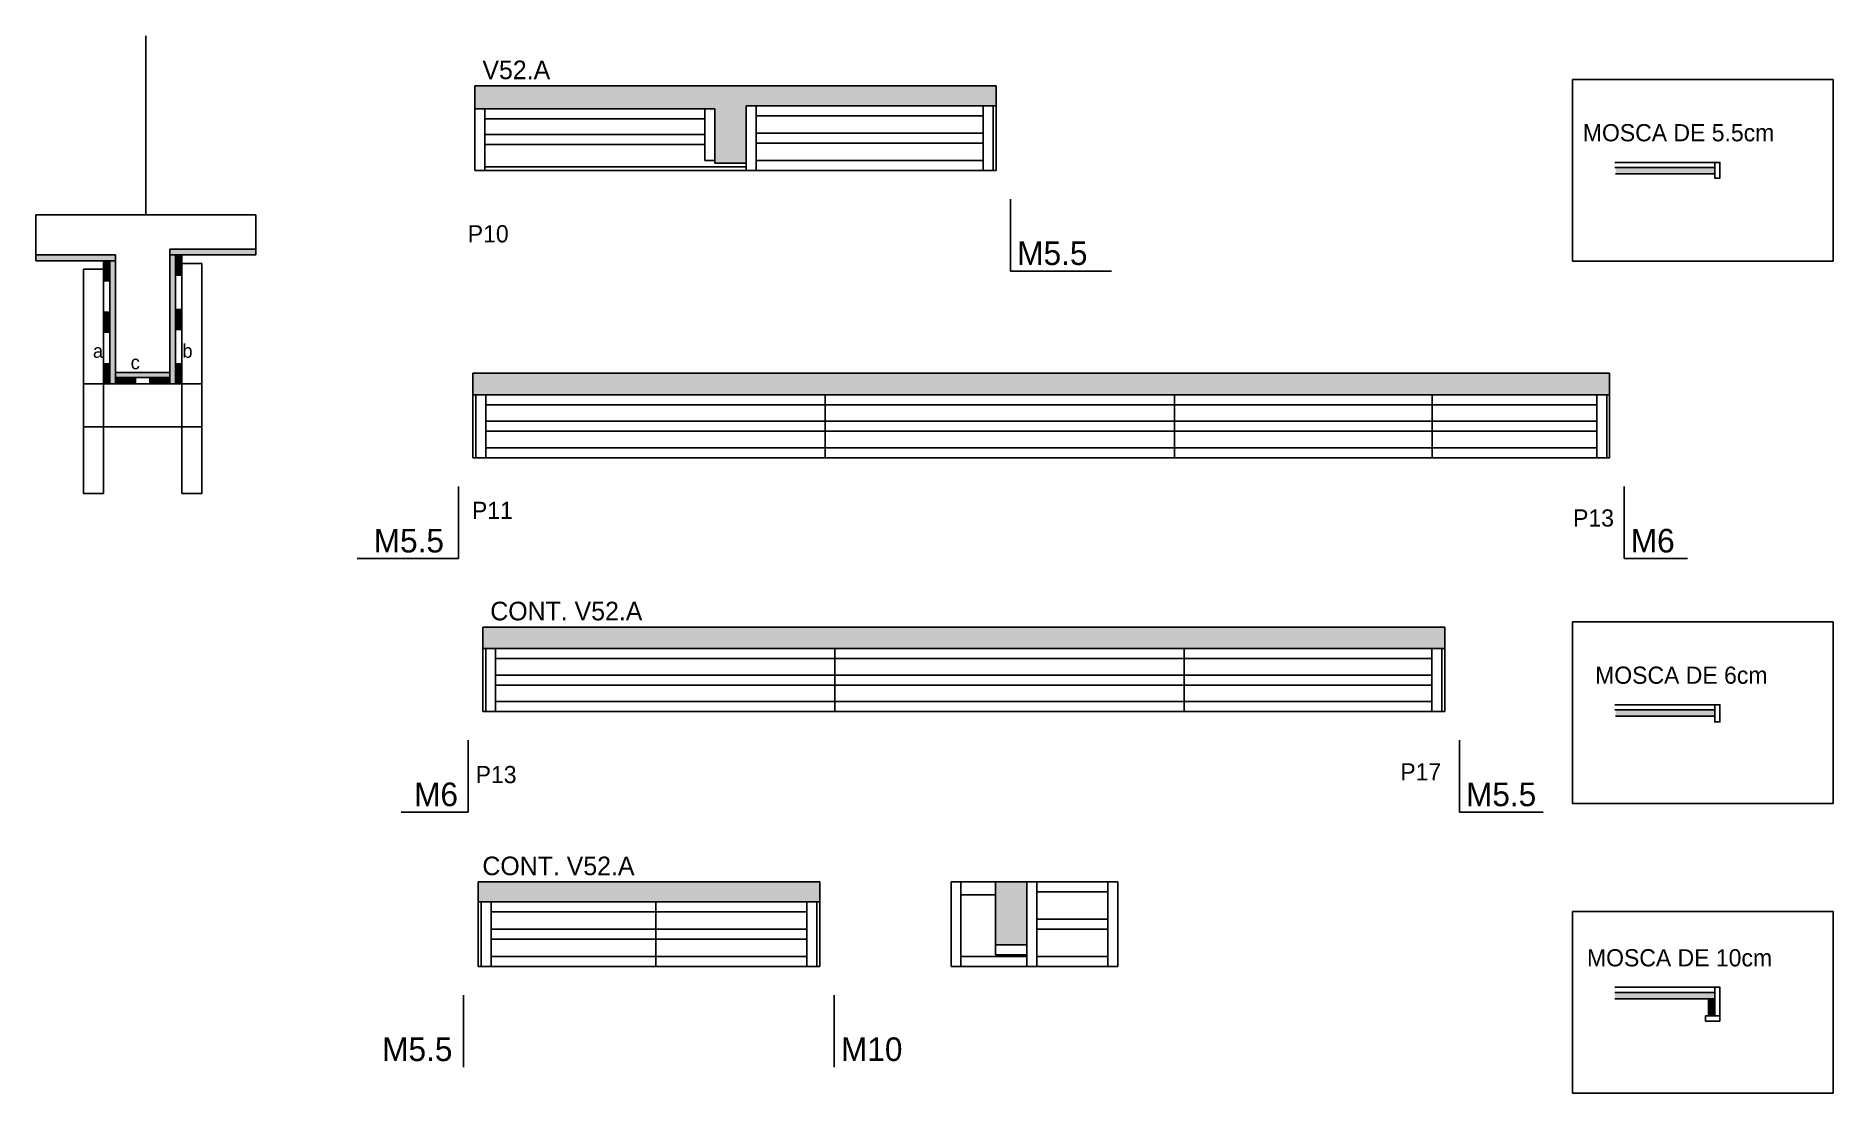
# Model space of a CAD drawing. Header units: metres. Extents: x 2715 to 8725, y 7639 to 9542.
# Drawn here: x 7469 to 8725, y 8803 to 9542 of the extents above.
import ezdxf

# ---------------------------------------------------------------- set-up
doc = ezdxf.new("R2010")
doc.units = ezdxf.units.M
for name, color, linetype in [('5', 7, 'Continuous'), ('CONCRETO', 7, 'Continuous'), ('COTA', 7, 'Continuous'), ('Cotas', 7, 'Continuous'), ('detalhes', 7, 'Continuous'), ('Hachura', 7, 'Continuous'), ('Madeira', 7, 'Continuous'), ('NOMENCLATURA', 7, 'Continuous'), ('Painéis', 7, 'Continuous'), ('SARR_2.2x7', 7, 'Continuous'), ('SARR_3.5x7', 7, 'Continuous'), ('TEXTO PILAR', 7, 'Continuous'), ('Texto Seção', 7, 'Continuous')]:
    doc.layers.add(name, color=color, linetype=linetype)

msp = doc.modelspace()

# ---------------------------------------------------------------- hatches: boundary and pattern name
at = {"layer": 'COTA'}
h = msp.add_hatch(color=7, dxfattribs=at)
h.dxf.hatch_style = 1
h.paths.add_polyline_path([(7965.5, 9452.8), (7965.5, 9492.8), (7965.5, 9492.8), (8140, 9492.8), (8140, 9492.8), (8140, 9506.8), (8140, 9506.8), (7776, 9506.8), (7776, 9506.8), (7776, 9490.8), (7776, 9490.8), (7943.5, 9490.8), (7943.5, 9490.8), (7943.5, 9452.8), (7943.5, 9452.8), (7965.5, 9452.8)])
h = msp.add_hatch(color=7, dxfattribs=at)
h.dxf.hatch_style = 1
h.paths.add_polyline_path([(8568.6, 9291.1), (8568.6, 9306.1), (8568.6, 9306.1), (7774.6, 9306.1), (7774.6, 9306.1), (7774.6, 9291.1), (7774.6, 9291.1), (8568.6, 9291.1)])
h = msp.add_hatch(color=7, dxfattribs=at)
h.dxf.hatch_style = 1
h.paths.add_polyline_path([(8453.5, 9113.8), (8453.5, 9128.8), (8453.5, 9128.8), (7781.5, 9128.8), (7781.5, 9128.8), (7781.5, 9113.8), (7781.5, 9113.8), (8453.5, 9113.8)])
h = msp.add_hatch(color=7, dxfattribs=at)
h.dxf.hatch_style = 1
h.paths.add_polyline_path([(8016.8, 8936.8), (8016.8, 8950.8), (8016.8, 8950.8), (7778.3, 8950.8), (7778.3, 8950.8), (7778.3, 8936.8), (7778.3, 8936.8), (8016.8, 8936.8), (8016.8, 8936.8)])
h = msp.add_hatch(color=7, dxfattribs=at)
h.dxf.hatch_style = 1
h.paths.add_polyline_path([(8161.6, 8906.8), (8161.6, 8950.8), (8161.6, 8950.8), (8139.6, 8950.8), (8139.6, 8950.8), (8139.6, 8906.8), (8139.6, 8906.8), (8161.6, 8906.8), (8161.6, 8906.8)])
at = {"layer": 'Hachura'}
h = msp.add_hatch(color=7, dxfattribs=at)
h.dxf.hatch_style = 1
h.paths.add_polyline_path([(8572.8, 9449.8), (8572.8, 9445.4), (8572.8, 9445.4), (8642.1, 9445.4), (8642.1, 9445.4), (8642.1, 9449.8), (8642.1, 9449.8), (8572.8, 9449.8)])
h = msp.add_hatch(color=7, dxfattribs=at)
h.dxf.hatch_style = 1
h.paths.add_polyline_path([(7622.9, 9388.7), (7622.9, 9392.7), (7622.9, 9392.7), (7562.9, 9392.7), (7562.9, 9392.7), (7562.9, 9388.7), (7562.9, 9388.7), (7622.9, 9388.7)])
h = msp.add_hatch(color=7, dxfattribs=at)
h.dxf.hatch_style = 1
h.paths.add_polyline_path([(7524.9, 9384.7), (7524.9, 9388.7), (7524.9, 9388.7), (7469.3, 9388.7), (7469.3, 9388.7), (7469.3, 9384.7), (7469.3, 9384.7), (7524.9, 9384.7)])
h = msp.add_hatch(color=7, dxfattribs=at)
h.dxf.hatch_style = 1
h.paths.add_polyline_path([(7516.5, 9370.7), (7520.9, 9370.7), (7520.9, 9370.7), (7520.9, 9384.7), (7520.9, 9384.7), (7516.5, 9384.7), (7516.5, 9384.7), (7516.5, 9370.7)])
h = msp.add_hatch(color=7, dxfattribs=at)
h.dxf.hatch_style = 1
h.paths.add_polyline_path([(7520.9, 9384.7), (7524.9, 9384.7), (7524.9, 9384.7), (7524.9, 9298.7), (7524.9, 9298.7), (7520.9, 9298.7), (7520.9, 9298.7), (7520.9, 9384.7)])
h = msp.add_hatch(color=7, dxfattribs=at)
h.dxf.hatch_style = 1
h.paths.add_polyline_path([(7566.9, 9388.7), (7562.9, 9388.7), (7562.9, 9388.7), (7562.9, 9298.7), (7562.9, 9298.7), (7566.9, 9298.7), (7566.9, 9298.7), (7566.9, 9388.7)])
h = msp.add_hatch(color=7, dxfattribs=at)
h.dxf.hatch_style = 1
h.paths.add_polyline_path([(7566.9, 9374.7), (7571.3, 9374.7), (7571.3, 9374.7), (7571.3, 9388.7), (7571.3, 9388.7), (7566.9, 9388.7), (7566.9, 9388.7), (7566.9, 9374.7)])
h = msp.add_hatch(color=7, dxfattribs=at)
h.dxf.hatch_style = 1
h.paths.add_polyline_path([(7516.5, 9334.7), (7520.9, 9334.7), (7520.9, 9334.7), (7520.9, 9348.7), (7520.9, 9348.7), (7516.5, 9348.7), (7516.5, 9348.7), (7516.5, 9334.7)])
h = msp.add_hatch(color=7, dxfattribs=at)
h.dxf.hatch_style = 1
h.paths.add_polyline_path([(7566.9, 9336.7), (7571.3, 9336.7), (7571.3, 9336.7), (7571.3, 9350.7), (7571.3, 9350.7), (7566.9, 9350.7), (7566.9, 9350.7), (7566.9, 9336.7)])
h = msp.add_hatch(color=7, dxfattribs=at)
h.dxf.hatch_style = 1
h.paths.add_polyline_path([(7516.5, 9298.7), (7520.9, 9298.7), (7520.9, 9298.7), (7520.9, 9312.7), (7520.9, 9312.7), (7516.5, 9312.7), (7516.5, 9312.7), (7516.5, 9298.7)])
h = msp.add_hatch(color=7, dxfattribs=at)
h.dxf.hatch_style = 1
h.paths.add_polyline_path([(7562.9, 9303.1), (7562.9, 9306.7), (7562.9, 9306.7), (7524.9, 9306.7), (7524.9, 9306.7), (7524.9, 9303.1), (7524.9, 9303.1), (7562.9, 9303.1)])
h = msp.add_hatch(color=7, dxfattribs=at)
h.dxf.hatch_style = 1
h.paths.add_polyline_path([(7524.9, 9298.7), (7524.9, 9303.1), (7524.9, 9303.1), (7538.9, 9303.1), (7538.9, 9303.1), (7538.9, 9298.7), (7538.9, 9298.7), (7524.9, 9298.7)])
h = msp.add_hatch(color=7, dxfattribs=at)
h.dxf.hatch_style = 1
h.paths.add_polyline_path([(7562.9, 9298.7), (7562.9, 9303.1), (7562.9, 9303.1), (7548.9, 9303.1), (7548.9, 9303.1), (7548.9, 9298.7), (7548.9, 9298.7), (7562.9, 9298.7)])
h = msp.add_hatch(color=7, dxfattribs=at)
h.dxf.hatch_style = 1
h.paths.add_polyline_path([(7566.9, 9298.7), (7571.3, 9298.7), (7571.3, 9298.7), (7571.3, 9312.7), (7571.3, 9312.7), (7566.9, 9312.7), (7566.9, 9312.7), (7566.9, 9298.7)])
h = msp.add_hatch(color=7, dxfattribs=at)
h.dxf.hatch_style = 1
h.paths.add_polyline_path([(8572.8, 9071), (8572.8, 9066.6), (8572.8, 9066.6), (8642.1, 9066.6), (8642.1, 9066.6), (8642.1, 9071), (8642.1, 9071), (8572.8, 9071)])
h = msp.add_hatch(color=7, dxfattribs=at)
h.dxf.hatch_style = 1
h.paths.add_polyline_path([(8572.3, 8873.6), (8572.3, 8869.2), (8572.3, 8869.2), (8642.1, 8869.2), (8642.1, 8869.2), (8642.1, 8873.6), (8642.1, 8873.6), (8572.3, 8873.6)])
h = msp.add_hatch(color=7, dxfattribs=at)
h.dxf.hatch_style = 1
h.paths.add_polyline_path([(8642.1, 8869.2), (8637.7, 8869.2), (8637.7, 8869.2), (8637.7, 8857.2), (8637.7, 8857.2), (8642.1, 8857.2), (8642.1, 8857.2), (8642.1, 8869.2)])

# ---------------------------------------------------------------- linework, layer by layer
at = {"layer": 'CONCRETO', "color": 7, "lineweight": 25}
msp.add_lwpolyline([(7469.3, 9388.7), (7469.3, 9416.7), (7622.9, 9416.7), (7622.9, 9392.7), (7562.9, 9392.7), (7562.9, 9306.7), (7524.9, 9306.7), (7524.9, 9388.7)], close=True, dxfattribs=at)
at = {"layer": 'COTA', "color": 7, "lineweight": 25}
for p, q in [((7776, 9490.8), (7776, 9506.8)), ((7776, 9506.8), (8140, 9506.8)), ((8140, 9506.8), (8140, 9492.8)), ((7936.5, 9454.8), (7943.5, 9454.8)), ((7774.6, 9291.1), (7774.6, 9306.1)), ((7774.6, 9306.1), (8568.6, 9306.1)), ((8568.6, 9306.1), (8568.6, 9291.1)), ((7781.5, 9113.8), (7781.5, 9128.8)), ((7781.5, 9128.8), (8453.5, 9128.8)), ((8453.5, 9128.8), (8453.5, 9113.8)), ((7778.3, 8950.8), (7778.3, 8936.8)), ((8016.8, 8950.8), (7778.3, 8950.8)), ((8016.8, 8950.8), (8016.8, 8936.8)), ((8139.6, 8950.8), (8161.6, 8950.8))]:
    msp.add_line(p, q, dxfattribs=at)
at = {"layer": 'Cotas', "color": 7, "lineweight": 25}
for points in [[(8542.7, 9511.2), (8724.7, 9511.2), (8724.7, 9384.4), (8542.7, 9384.4)], [(8542.7, 9132.4), (8724.7, 9132.4), (8724.7, 9005.5), (8542.7, 9005.5)], [(8542.7, 8930.2), (8724.7, 8930.2), (8724.7, 8803.3), (8542.7, 8803.3)]]:
    msp.add_lwpolyline(points, close=True, dxfattribs=at)
at = {"layer": 'Defpoints', "color": 7, "lineweight": 25}
msp.add_line((7546.1, 9416.7), (7546.1, 9541.7), dxfattribs=at)
at = {"layer": 'Madeira', "color": 7, "lineweight": 25}
for p, q in [((8572.8, 9449.8), (8642.1, 9449.8)), ((8642.1, 9445.4), (8572.8, 9445.4)), ((8642.1, 9449.8), (8642.1, 9445.4)), ((8572.8, 9071), (8642.1, 9071)), ((8642.1, 9066.6), (8572.8, 9066.6)), ((8642.1, 9071), (8642.1, 9066.6)), ((8572.3, 8873.6), (8642.1, 8873.6)), ((8642.1, 8869.2), (8572.3, 8869.2)), ((8642.1, 8873.6), (8642.1, 8869.2))]:
    msp.add_line(p, q, dxfattribs=at)
for points in [[(7516.5, 9370.7), (7520.9, 9370.7), (7520.9, 9384.7), (7516.5, 9384.7)], [(7566.9, 9374.7), (7571.3, 9374.7), (7571.3, 9388.7), (7566.9, 9388.7)], [(7516.5, 9334.7), (7520.9, 9334.7), (7520.9, 9348.7), (7516.5, 9348.7)], [(7566.9, 9336.7), (7571.3, 9336.7), (7571.3, 9350.7), (7566.9, 9350.7)], [(7516.5, 9298.7), (7520.9, 9298.7), (7520.9, 9312.7), (7516.5, 9312.7)], [(7524.9, 9298.7), (7524.9, 9303.1), (7538.9, 9303.1), (7538.9, 9298.7)], [(7562.9, 9298.7), (7562.9, 9303.1), (7548.9, 9303.1), (7548.9, 9298.7)], [(7566.9, 9298.7), (7571.3, 9298.7), (7571.3, 9312.7), (7566.9, 9312.7)], [(8642.1, 8869.2), (8642.1, 8857.2), (8637.7, 8857.2), (8637.7, 8869.2)]]:
    msp.add_lwpolyline(points, close=True, dxfattribs=at)
at = {"layer": 'NOMENCLATURA', "color": 7, "lineweight": 25}
for p, q in [((8150.2, 9377.5), (8150.2, 9427.8)), ((8220.7, 9377.5), (8150.2, 9377.5)), ((7764.4, 9176.7), (7764.4, 9227.1)), ((8578.8, 9176.7), (8578.8, 9227.1)), ((7764.4, 9176.7), (7693.8, 9176.7)), ((8623.1, 9176.7), (8578.8, 9176.7)), ((7771.3, 8999.5), (7771.3, 9049.9)), ((8463.7, 8999.5), (8463.7, 9049.9)), ((7771.3, 8999.5), (7724.4, 8999.5)), ((8522.1, 8999.5), (8463.7, 8999.5)), ((7768.1, 8821.5), (7768.1, 8871.8)), ((8027, 8821.5), (8027, 8871.8))]:
    msp.add_line(p, q, dxfattribs=at)
at = {"layer": 'Painéis', "color": 7, "lineweight": 25}
for p, q in [((7776, 9490.8), (7943.5, 9490.8)), ((7776, 9447.8), (7776, 9490.8)), ((7943.5, 9452.8), (7943.5, 9490.8)), ((7965.5, 9492.8), (8140, 9492.8)), ((7965.5, 9447.8), (7965.5, 9492.8)), ((8138, 9447.8), (8138, 9492.8)), ((8140, 9447.8), (8140, 9492.8)), ((8642.1, 9453.4), (8572.2, 9453.4)), ((7776, 9447.8), (7965.5, 9447.8)), ((7965.5, 9452.8), (7943.5, 9452.8)), ((7965.5, 9447.8), (7965.5, 9452.8)), ((7965.5, 9447.8), (8140, 9447.8)), ((8642.1, 9449.8), (8572.2, 9449.8)), ((7774.6, 9291.1), (8568.6, 9291.1)), ((7774.6, 9247.1), (7774.6, 9291.1)), ((7776.6, 9247.1), (7776.6, 9291.1)), ((8020.6, 9247.1), (8020.6, 9291.1)), ((8264.6, 9247.1), (8264.6, 9291.1)), ((8444.6, 9247.1), (8444.6, 9291.1)), ((8566.6, 9247.1), (8566.6, 9291.1)), ((8568.6, 9247.1), (8568.6, 9291.1)), ((7774.6, 9247.1), (8568.6, 9247.1)), ((7781.5, 9113.8), (8453.5, 9113.8)), ((7781.5, 9069.8), (7781.5, 9113.8)), ((7783.5, 9069.8), (7783.5, 9113.8)), ((8027.5, 9069.8), (8027.5, 9113.8)), ((8271.5, 9069.8), (8271.5, 9113.8)), ((8271.5, 9069.8), (8271.5, 9113.8)), ((8451.5, 9069.8), (8451.5, 9113.8)), ((8453.5, 9069.8), (8453.5, 9113.8)), ((7781.5, 9069.8), (8453.5, 9069.8)), ((8642.1, 9074.6), (8572.2, 9074.6)), ((8642.1, 9071), (8572.2, 9071)), ((8108.6, 8950.8), (8139.6, 8950.8)), ((8108.6, 8891.8), (8108.6, 8950.8)), ((8139.6, 8906.8), (8139.6, 8950.8)), ((8161.6, 8950.8), (8225.1, 8950.8)), ((8161.6, 8891.8), (8161.6, 8950.8)), ((8225.1, 8891.8), (8225.1, 8950.8)), ((7778.3, 8936.8), (8016.8, 8936.8)), ((7778.3, 8891.8), (7778.3, 8936.8)), ((7780.3, 8891.8), (7780.3, 8936.8)), ((7902.3, 8891.8), (7902.3, 8936.8)), ((8014.8, 8891.8), (8014.8, 8936.8)), ((8016.8, 8891.8), (8016.8, 8936.8)), ((8161.6, 8906.8), (8139.6, 8906.8)), ((8161.6, 8891.8), (8161.6, 8906.8)), ((7778.3, 8891.8), (8016.8, 8891.8)), ((8108.6, 8891.8), (8161.6, 8891.8)), ((8161.6, 8891.8), (8225.1, 8891.8)), ((8642.1, 8877.2), (8572.2, 8877.2)), ((8642.1, 8873.6), (8572.2, 8873.6))]:
    msp.add_line(p, q, dxfattribs=at)
for points in [[(8642.1, 9453.4), (8645.7, 9453.4), (8645.7, 9442.4), (8642.1, 9442.4)], [(7622.9, 9388.7), (7622.9, 9392.7), (7562.9, 9392.7), (7562.9, 9388.7)], [(7524.9, 9384.7), (7524.9, 9388.7), (7469.3, 9388.7), (7469.3, 9384.7)], [(7520.9, 9384.7), (7524.9, 9384.7), (7524.9, 9298.7), (7520.9, 9298.7)], [(7566.9, 9388.7), (7562.9, 9388.7), (7562.9, 9298.7), (7566.9, 9298.7)], [(7562.9, 9303.1), (7562.9, 9306.7), (7524.9, 9306.7), (7524.9, 9303.1)], [(8642.1, 9074.6), (8645.7, 9074.6), (8645.7, 9062.6), (8642.1, 9062.6)], [(8642.1, 8877.2), (8645.7, 8877.2), (8645.7, 8857.2), (8642.1, 8857.2)], [(8645.7, 8857.2), (8645.7, 8853.6), (8635.7, 8853.6), (8635.7, 8857.2)]]:
    msp.add_lwpolyline(points, close=True, dxfattribs=at)
at = {"layer": 'SARR_2.2x7', "color": 7, "lineweight": 25}
for p, q in [((7782.9, 9447.8), (7782.9, 9490.8)), ((7936.5, 9454.8), (7936.5, 9490.8)), ((7972.4, 9447.8), (7972.4, 9492.8)), ((8131, 9447.8), (8131, 9492.8)), ((7782.9, 9483.8), (7936.5, 9483.8)), ((7972.4, 9485.8), (8131, 9485.8)), ((7782.9, 9472.8), (7936.5, 9472.8)), ((7782.9, 9465.8), (7936.5, 9465.8)), ((7972.4, 9473.8), (8131, 9473.8)), ((7972.4, 9466.8), (8131, 9466.8)), ((7972.4, 9454.8), (8131, 9454.8)), ((7782.9, 9450.3), (7965.5, 9450.3)), ((7783.5, 9247.1), (7783.5, 9291.1)), ((8559.6, 9247.1), (8559.6, 9291.1)), ((7783.5, 9284.1), (8020.6, 9284.1)), ((8020.6, 9284.1), (8264.6, 9284.1)), ((8264.6, 9284.1), (8444.6, 9284.1)), ((8444.6, 9284.1), (8559.6, 9284.1)), ((7783.5, 9272.6), (8020.6, 9272.6)), ((7783.5, 9265.6), (8020.6, 9265.6)), ((8020.6, 9272.6), (8264.6, 9272.6)), ((8020.6, 9265.6), (8264.6, 9265.6)), ((8264.6, 9272.6), (8444.6, 9272.6)), ((8264.6, 9265.6), (8444.6, 9265.6)), ((8444.6, 9272.6), (8559.6, 9272.6)), ((8444.6, 9265.6), (8559.6, 9265.6)), ((7783.5, 9254.1), (8020.6, 9254.1)), ((8020.6, 9254.1), (8264.6, 9254.1)), ((8264.6, 9254.1), (8444.6, 9254.1)), ((8444.6, 9254.1), (8559.6, 9254.1)), ((7790.4, 9069.8), (7790.4, 9113.8)), ((7790.4, 9106.8), (8027.5, 9106.8)), ((8027.5, 9106.8), (8271.5, 9106.8)), ((8271.5, 9106.8), (8444.5, 9106.8)), ((8444.5, 9069.8), (8444.5, 9113.8)), ((7790.4, 9095.3), (8027.5, 9095.3)), ((8027.5, 9095.3), (8271.5, 9095.3)), ((8271.5, 9095.3), (8444.5, 9095.3)), ((7790.4, 9088.3), (8027.5, 9088.3)), ((7790.4, 9076.8), (8027.5, 9076.8)), ((8027.5, 9088.3), (8271.5, 9088.3)), ((8027.5, 9076.8), (8271.5, 9076.8)), ((8271.5, 9088.3), (8444.5, 9088.3)), ((8271.5, 9076.8), (8444.5, 9076.8)), ((8115.5, 8891.8), (8115.5, 8950.8)), ((8139.6, 8899.8), (8139.6, 8950.8)), ((8168.5, 8891.8), (8168.5, 8950.8)), ((8218.1, 8891.8), (8218.1, 8950.8)), ((8115.5, 8941.8), (8139.6, 8941.8)), ((8168.5, 8943.8), (8218.1, 8943.8)), ((7787.3, 8891.8), (7787.3, 8936.8)), ((7787.3, 8929.8), (8007.8, 8929.8)), ((8007.8, 8891.8), (8007.8, 8936.8)), ((7787.3, 8917.8), (7902.3, 8917.8)), ((7902.3, 8917.8), (8007.8, 8917.8)), ((8168.5, 8924.8), (8218.1, 8924.8)), ((8168.5, 8917.8), (8218.1, 8917.8)), ((7787.3, 8910.8), (7902.3, 8910.8)), ((7902.3, 8910.8), (8007.8, 8910.8)), ((7787.3, 8898.8), (8007.8, 8898.8)), ((8161.6, 8898.8), (8115.5, 8898.8)), ((8161.6, 8899.8), (8139.6, 8899.8)), ((8168.5, 8898.8), (8218.1, 8898.8))]:
    msp.add_line(p, q, dxfattribs=at)
at = {"layer": 'SARR_3.5x7', "color": 7, "lineweight": 25}
for points in [[(7502.5, 9378.7), (7516.5, 9378.7), (7516.5, 9222.2), (7502.5, 9222.2)], [(7585.3, 9382.7), (7571.3, 9382.7), (7571.3, 9222.2), (7585.3, 9222.2)], [(7502.5, 9298.7), (7585.3, 9298.7), (7585.3, 9268.6), (7502.5, 9268.6)]]:
    msp.add_lwpolyline(points, close=True, dxfattribs=at)

# ---------------------------------------------------------------- texts
at = {"layer": '5', "color": 7, "lineweight": 25}
for s, p in [('P10', (7771, 9397.5)), ('P11', (7773.9, 9204.3)), ('P13', (8543.1, 9199)), ('P13', (7776.5, 9019.8)), ('P17', (8422.4, 9021.7))]:
    msp.add_text(s, height=12, dxfattribs=at).set_placement(p)
at = {"layer": 'detalhes', "color": 7, "lineweight": 25}
for s, p in [('a', (7509.1, 9316.9)), ('c', (7535.5, 9308.9)), ('b', (7571.6, 9316.9))]:
    msp.add_text(s, height=9.6, dxfattribs=at).set_placement(p)
at = {"layer": 'NOMENCLATURA', "color": 7, "lineweight": 25}
for s, p in [('M5.5', (8154.8, 9381.7)), ('M5.5', (7705.3, 9180.9)), ('M6', (8583.4, 9180.9)), ('M6', (7733.5, 9003.7)), ('M5.5', (8468.3, 9003.7)), ('M5.5', (7711.2, 8825.7)), ('M10', (8031.7, 8825.7))]:
    msp.add_text(s, height=16.5, dxfattribs=at).set_placement(p)
at = {"layer": 'TEXTO PILAR', "color": 7, "lineweight": 25}
for s, p in [('MOSCA DE 5.5cm', (8549.9, 9468.1)), ('MOSCA DE 6cm', (8558.5, 9089.2)), ('MOSCA DE 10cm', (8552.8, 8891.8))]:
    msp.add_text(s, height=12, dxfattribs=at).set_placement(p)
at = {"layer": 'Texto Seção', "color": 7, "lineweight": 25}
for s, p in [('V52.A', (7781.2, 9511.5)), ('CONT. V52.A', (7786.7, 9133.5)), ('CONT. V52.A', (7781.2, 8955.5))]:
    msp.add_text(s, height=13, dxfattribs=at).set_placement(p)

doc.saveas('drawing.dxf')
